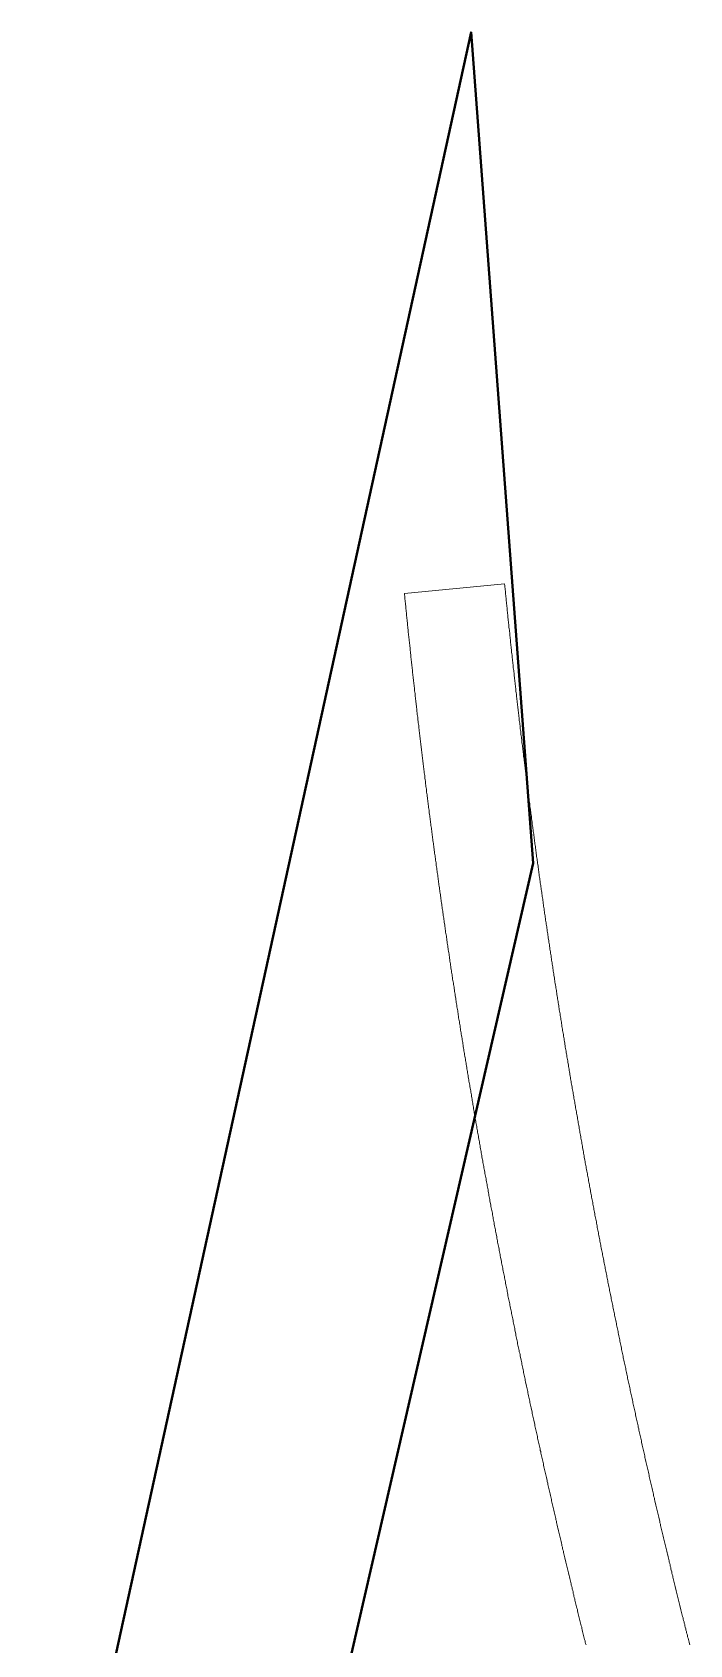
# Model space of a CAD drawing. Extents: x 174934 to 192674, y 648863 to 672607.
# Drawn here: x 179808.9 to 179856, y 661971.7 to 662087.1 of the extents above; entities that cross this region are included whole.
import ezdxf

# ---------------------------------------------------------------- set-up
doc = ezdxf.new("R2010")
doc.units = 0
doc.layers.add('pgesher', color=7, linetype='Continuous', lineweight=0)

msp = doc.modelspace()

# ---------------------------------------------------------------- linework, layer by layer
at = {"layer": 'pgesher', "color": 7, "linetype": 'Continuous', "lineweight": 40, "flags": 128}
msp.add_lwpolyline([(179808.95, 661943.72), (179840.34, 662087.1), (179844.79, 662027.65), (179819.74, 661918.73), (179808.95, 661943.72)], close=True, dxfattribs=at)
at = {"layer": 'pgesher', "flags": 128}
msp.add_lwpolyline([(179855.98, 661971.73), (179855.96, 661971.82), (179855.93, 661971.92), (179855.91, 661972.02), (179855.88, 661972.12), (179855.86, 661972.21), (179855.83, 661972.31), (179855.81, 661972.41), (179855.79, 661972.5), (179855.76, 661972.6), (179855.74, 661972.7), (179855.71, 661972.79), (179855.69, 661972.89), (179855.66, 661972.99), (179855.64, 661973.09), (179855.62, 661973.18), (179855.59, 661973.28), (179855.57, 661973.38), (179855.54, 661973.47), (179855.52, 661973.57), (179855.5, 661973.67), (179855.47, 661973.76), (179855.45, 661973.86), (179855.42, 661973.96), (179855.4, 661974.06), (179855.37, 661974.15), (179855.35, 661974.25), (179855.33, 661974.35), (179855.3, 661974.44), (179855.28, 661974.54), (179855.25, 661974.64), (179855.23, 661974.74), (179855.21, 661974.83), (179855.18, 661974.93), (179855.16, 661975.03), (179855.14, 661975.12), (179855.11, 661975.22), (179855.09, 661975.32), (179855.06, 661975.42), (179855.04, 661975.51), (179855.02, 661975.61), (179854.99, 661975.71), (179854.97, 661975.8), (179854.95, 661975.9), (179854.92, 661976), (179854.9, 661976.1), (179854.87, 661976.19), (179854.85, 661976.29), (179854.83, 661976.39), (179854.8, 661976.48), (179854.78, 661976.58), (179854.76, 661976.68), (179854.73, 661976.78), (179854.71, 661976.87), (179854.69, 661976.97), (179854.66, 661977.07), (179854.64, 661977.16), (179854.62, 661977.26), (179854.59, 661977.36), (179854.57, 661977.46), (179854.55, 661977.55), (179854.52, 661977.65), (179854.5, 661977.75), (179854.48, 661977.84), (179854.45, 661977.94), (179854.43, 661978.04), (179854.41, 661978.14), (179854.38, 661978.23), (179854.36, 661978.33), (179854.34, 661978.43), (179854.31, 661978.53), (179854.29, 661978.62), (179854.27, 661978.72), (179854.24, 661978.82), (179854.22, 661978.91), (179854.2, 661979.01), (179854.17, 661979.11), (179854.15, 661979.21), (179854.13, 661979.3), (179854.11, 661979.4), (179854.08, 661979.5), (179854.06, 661979.6), (179854.04, 661979.69), (179854.01, 661979.79), (179853.99, 661979.89), (179853.97, 661979.99), (179853.94, 661980.08), (179853.92, 661980.18), (179853.9, 661980.28), (179853.88, 661980.37), (179853.85, 661980.47), (179853.83, 661980.57), (179853.81, 661980.67), (179853.79, 661980.76), (179853.76, 661980.86), (179853.74, 661980.96), (179853.72, 661981.06), (179853.69, 661981.15), (179853.67, 661981.25), (179853.65, 661981.35), (179853.63, 661981.45), (179853.6, 661981.54), (179853.58, 661981.64), (179853.56, 661981.74), (179853.54, 661981.84), (179853.51, 661981.93), (179853.49, 661982.03), (179853.47, 661982.13), (179853.45, 661982.23), (179853.42, 661982.32), (179853.4, 661982.42), (179853.38, 661982.52), (179853.36, 661982.62), (179853.33, 661982.71), (179853.31, 661982.81), (179853.29, 661982.91), (179853.27, 661983.01), (179853.24, 661983.1), (179853.22, 661983.2), (179853.2, 661983.3), (179853.18, 661983.4), (179853.16, 661983.49), (179853.13, 661983.59), (179853.11, 661983.69), (179853.09, 661983.79), (179853.07, 661983.88), (179853.05, 661983.98), (179853.02, 661984.08), (179853, 661984.18), (179852.98, 661984.27), (179852.96, 661984.37), (179852.93, 661984.47), (179852.91, 661984.57), (179852.89, 661984.66), (179852.87, 661984.76), (179852.85, 661984.86), (179852.82, 661984.96), (179852.8, 661985.05), (179852.78, 661985.15), (179852.76, 661985.25), (179852.74, 661985.35), (179852.72, 661985.44), (179852.69, 661985.54), (179852.67, 661985.64), (179852.65, 661985.74), (179852.63, 661985.83), (179852.61, 661985.93), (179852.58, 661986.03), (179852.56, 661986.13), (179852.54, 661986.22), (179852.52, 661986.32), (179852.5, 661986.42), (179852.48, 661986.52), (179852.45, 661986.61), (179852.43, 661986.71), (179852.41, 661986.81), (179852.39, 661986.91), (179852.37, 661987.01), (179852.35, 661987.1), (179852.33, 661987.2), (179852.3, 661987.3), (179852.28, 661987.4), (179852.26, 661987.49), (179852.24, 661987.59), (179852.22, 661987.69), (179852.2, 661987.79), (179852.18, 661987.88), (179852.15, 661987.98), (179852.13, 661988.08), (179852.11, 661988.18), (179852.09, 661988.28), (179852.07, 661988.37), (179852.05, 661988.47), (179852.03, 661988.57), (179852.01, 661988.67), (179851.98, 661988.76), (179851.96, 661988.86), (179851.94, 661988.96), (179851.92, 661989.06), (179851.9, 661989.15), (179851.88, 661989.25), (179851.86, 661989.35), (179851.84, 661989.45), (179851.82, 661989.55), (179851.79, 661989.64), (179851.77, 661989.74), (179851.75, 661989.84), (179851.73, 661989.94), (179851.71, 661990.03), (179851.69, 661990.13), (179851.67, 661990.23), (179851.65, 661990.33), (179851.63, 661990.43), (179851.61, 661990.52), (179851.58, 661990.62), (179851.56, 661990.72), (179851.54, 661990.82), (179851.52, 661990.91), (179851.5, 661991.01), (179851.48, 661991.11), (179851.46, 661991.21), (179851.44, 661991.31), (179851.42, 661991.4), (179851.4, 661991.5), (179851.38, 661991.6), (179851.36, 661991.7), (179851.34, 661991.8), (179851.32, 661991.89), (179851.3, 661991.99), (179851.27, 661992.09), (179851.25, 661992.19), (179851.23, 661992.28), (179851.21, 661992.38), (179851.19, 661992.48), (179851.17, 661992.58), (179851.15, 661992.68), (179851.13, 661992.77), (179851.11, 661992.87), (179851.09, 661992.97), (179851.07, 661993.07), (179851.05, 661993.17), (179851.03, 661993.26), (179851.01, 661993.36), (179850.99, 661993.46), (179850.97, 661993.56), (179850.95, 661993.66), (179850.93, 661993.75), (179850.91, 661993.85), (179850.89, 661993.95), (179850.87, 661994.05), (179850.85, 661994.15), (179850.83, 661994.24), (179850.81, 661994.34), (179850.79, 661994.44), (179850.77, 661994.54), (179850.75, 661994.63), (179850.73, 661994.73), (179850.71, 661994.83), (179850.69, 661994.93), (179850.67, 661995.03), (179850.65, 661995.12), (179850.63, 661995.22), (179850.61, 661995.32), (179850.59, 661995.42), (179850.57, 661995.52), (179850.55, 661995.61), (179850.53, 661995.71), (179850.51, 661995.81), (179850.49, 661995.91), (179850.47, 661996.01), (179850.45, 661996.1), (179850.43, 661996.2), (179850.41, 661996.3), (179850.39, 661996.4), (179850.37, 661996.5), (179850.35, 661996.6), (179850.33, 661996.69), (179850.31, 661996.79), (179850.29, 661996.89), (179850.27, 661996.99), (179850.25, 661997.09), (179850.23, 661997.18), (179850.21, 661997.28), (179850.19, 661997.38), (179850.17, 661997.48), (179850.15, 661997.58), (179850.13, 661997.67), (179850.11, 661997.77), (179850.1, 661997.87), (179850.08, 661997.97), (179850.06, 661998.07), (179850.04, 661998.16), (179850.02, 661998.26), (179850, 661998.36), (179849.98, 661998.46), (179849.96, 661998.56), (179849.94, 661998.65), (179849.92, 661998.75), (179849.9, 661998.85), (179849.88, 661998.95), (179849.86, 661999.05), (179849.84, 661999.15), (179849.83, 661999.24), (179849.81, 661999.34), (179849.79, 661999.44), (179849.77, 661999.54), (179849.75, 661999.64), (179849.73, 661999.73), (179849.71, 661999.83), (179849.69, 661999.93), (179849.67, 662000.03), (179849.65, 662000.13), (179849.63, 662000.23), (179849.62, 662000.32), (179849.6, 662000.42), (179849.58, 662000.52), (179849.56, 662000.62), (179849.54, 662000.72), (179849.52, 662000.81), (179849.5, 662000.91), (179849.48, 662001.01), (179849.46, 662001.11), (179849.45, 662001.21), (179849.43, 662001.31), (179849.41, 662001.4), (179849.39, 662001.5), (179849.37, 662001.6), (179849.35, 662001.7), (179849.33, 662001.8), (179849.32, 662001.9), (179849.3, 662001.99), (179849.28, 662002.09), (179849.26, 662002.19), (179849.24, 662002.29), (179849.22, 662002.39), (179849.2, 662002.48), (179849.19, 662002.58), (179849.17, 662002.68), (179849.15, 662002.78), (179849.13, 662002.88), (179849.11, 662002.98), (179849.09, 662003.07), (179849.07, 662003.17), (179849.06, 662003.27), (179849.04, 662003.37), (179849.02, 662003.47), (179849, 662003.57), (179848.98, 662003.66), (179848.96, 662003.76), (179848.95, 662003.86), (179848.93, 662003.96), (179848.91, 662004.06), (179848.89, 662004.16), (179848.87, 662004.25), (179848.85, 662004.35), (179848.84, 662004.45), (179848.82, 662004.55), (179848.8, 662004.65), (179848.78, 662004.75), (179848.76, 662004.84), (179848.75, 662004.94), (179848.73, 662005.04), (179848.71, 662005.14), (179848.69, 662005.24), (179848.67, 662005.34), (179848.66, 662005.43), (179848.64, 662005.53), (179848.62, 662005.63), (179848.6, 662005.73), (179848.58, 662005.83), (179848.57, 662005.93), (179848.55, 662006.02), (179848.53, 662006.12), (179848.51, 662006.22), (179848.5, 662006.32), (179848.48, 662006.42), (179848.46, 662006.52), (179848.44, 662006.61), (179848.42, 662006.71), (179848.41, 662006.81), (179848.39, 662006.91), (179848.37, 662007.01), (179848.35, 662007.11), (179848.34, 662007.21), (179848.32, 662007.3), (179848.3, 662007.4), (179848.28, 662007.5), (179848.27, 662007.6), (179848.25, 662007.7), (179848.23, 662007.8), (179848.21, 662007.89), (179848.2, 662007.99), (179848.18, 662008.09), (179848.16, 662008.19), (179848.14, 662008.29), (179848.13, 662008.39), (179848.11, 662008.49), (179848.09, 662008.58), (179848.07, 662008.68), (179848.06, 662008.78), (179848.04, 662008.88), (179848.02, 662008.98), (179848, 662009.08), (179847.99, 662009.17), (179847.97, 662009.27), (179847.95, 662009.37), (179847.94, 662009.47), (179847.92, 662009.57), (179847.9, 662009.67), (179847.88, 662009.77), (179847.87, 662009.86), (179847.85, 662009.96), (179847.83, 662010.06), (179847.82, 662010.16), (179847.8, 662010.26), (179847.78, 662010.36), (179847.76, 662010.46), (179847.75, 662010.55), (179847.73, 662010.65), (179847.71, 662010.75), (179847.7, 662010.85), (179847.68, 662010.95), (179847.66, 662011.05), (179847.65, 662011.15), (179847.63, 662011.24), (179847.61, 662011.34), (179847.6, 662011.44), (179847.58, 662011.54), (179847.56, 662011.64), (179847.55, 662011.74), (179847.53, 662011.84), (179847.51, 662011.93), (179847.5, 662012.03), (179847.48, 662012.13), (179847.46, 662012.23), (179847.45, 662012.33), (179847.43, 662012.43), (179847.41, 662012.53), (179847.4, 662012.62), (179847.38, 662012.72), (179847.36, 662012.82), (179847.35, 662012.92), (179847.33, 662013.02), (179847.31, 662013.12), (179847.3, 662013.22), (179847.28, 662013.31), (179847.26, 662013.41), (179847.25, 662013.51), (179847.23, 662013.61), (179847.21, 662013.71), (179847.2, 662013.81), (179847.18, 662013.91), (179847.17, 662014.01), (179847.15, 662014.1), (179847.13, 662014.2), (179847.12, 662014.3), (179847.1, 662014.4), (179847.08, 662014.5), (179847.07, 662014.6), (179847.05, 662014.7), (179847.04, 662014.79), (179847.02, 662014.89), (179847, 662014.99), (179846.99, 662015.09), (179846.97, 662015.19), (179846.96, 662015.29), (179846.94, 662015.39), (179846.92, 662015.49), (179846.91, 662015.58), (179846.89, 662015.68), (179846.88, 662015.78), (179846.86, 662015.88), (179846.84, 662015.98), (179846.83, 662016.08), (179846.81, 662016.18), (179846.8, 662016.28), (179846.78, 662016.37), (179846.76, 662016.47), (179846.75, 662016.57), (179846.73, 662016.67), (179846.72, 662016.77), (179846.7, 662016.87), (179846.69, 662016.97), (179846.67, 662017.07), (179846.65, 662017.16), (179846.64, 662017.26), (179846.62, 662017.36), (179846.61, 662017.46), (179846.59, 662017.56), (179846.58, 662017.66), (179846.56, 662017.76), (179846.54, 662017.86), (179846.53, 662017.95), (179846.51, 662018.05), (179846.5, 662018.15), (179846.48, 662018.25), (179846.47, 662018.35), (179846.45, 662018.45), (179846.44, 662018.55), (179846.42, 662018.65), (179846.41, 662018.74), (179846.39, 662018.84), (179846.37, 662018.94), (179846.36, 662019.04), (179846.34, 662019.14), (179846.33, 662019.24), (179846.31, 662019.34), (179846.3, 662019.44), (179846.28, 662019.54), (179846.27, 662019.63), (179846.25, 662019.73), (179846.24, 662019.83), (179846.22, 662019.93), (179846.21, 662020.03), (179846.19, 662020.13), (179846.18, 662020.23), (179846.16, 662020.33), (179846.15, 662020.43), (179846.13, 662020.52), (179846.12, 662020.62), (179846.1, 662020.72), (179846.09, 662020.82), (179846.07, 662020.92), (179846.06, 662021.02), (179846.04, 662021.12), (179846.03, 662021.22), (179846.01, 662021.31), (179846, 662021.41), (179845.98, 662021.51), (179845.97, 662021.61), (179845.95, 662021.71), (179845.94, 662021.81), (179845.92, 662021.91), (179845.91, 662022.01), (179845.89, 662022.11), (179845.88, 662022.21), (179845.86, 662022.3), (179845.85, 662022.4), (179845.83, 662022.5), (179845.82, 662022.6), (179845.81, 662022.7), (179845.79, 662022.8), (179845.78, 662022.9), (179845.76, 662023), (179845.75, 662023.1), (179845.73, 662023.19), (179845.72, 662023.29), (179845.7, 662023.39), (179845.69, 662023.49), (179845.67, 662023.59), (179845.66, 662023.69), (179845.65, 662023.79), (179845.63, 662023.89), (179845.62, 662023.99), (179845.6, 662024.08), (179845.59, 662024.18), (179845.57, 662024.28), (179845.56, 662024.38), (179845.55, 662024.48), (179845.53, 662024.58), (179845.52, 662024.68), (179845.5, 662024.78), (179845.49, 662024.88), (179845.47, 662024.98), (179845.46, 662025.07), (179845.45, 662025.17), (179845.43, 662025.27), (179845.42, 662025.37), (179845.4, 662025.47), (179845.39, 662025.57), (179845.38, 662025.67), (179845.36, 662025.77), (179845.35, 662025.87), (179845.33, 662025.97), (179845.32, 662026.06), (179845.31, 662026.16), (179845.29, 662026.26), (179845.28, 662026.36), (179845.26, 662026.46), (179845.25, 662026.56), (179845.24, 662026.66), (179845.22, 662026.76), (179845.21, 662026.86), (179845.19, 662026.96), (179845.18, 662027.06), (179845.17, 662027.15), (179845.15, 662027.25), (179845.14, 662027.35), (179845.13, 662027.45), (179845.11, 662027.55), (179845.1, 662027.65), (179845.08, 662027.75), (179845.07, 662027.85), (179845.06, 662027.95), (179845.04, 662028.05), (179845.03, 662028.14), (179845.02, 662028.24), (179845, 662028.34), (179844.99, 662028.44), (179844.98, 662028.54), (179844.96, 662028.64), (179844.95, 662028.74), (179844.94, 662028.84), (179844.92, 662028.94), (179844.91, 662029.04), (179844.9, 662029.14), (179844.88, 662029.23), (179844.87, 662029.33), (179844.86, 662029.43), (179844.84, 662029.53), (179844.83, 662029.63), (179844.82, 662029.73), (179844.8, 662029.83), (179844.79, 662029.93), (179844.78, 662030.03), (179844.76, 662030.13), (179844.75, 662030.23), (179844.74, 662030.33), (179844.72, 662030.42), (179844.71, 662030.52), (179844.7, 662030.62), (179844.68, 662030.72), (179844.67, 662030.82), (179844.66, 662030.92), (179844.65, 662031.02), (179844.63, 662031.12), (179844.62, 662031.22), (179844.61, 662031.32), (179844.59, 662031.42), (179844.58, 662031.51), (179844.57, 662031.61), (179844.55, 662031.71), (179844.54, 662031.81), (179844.53, 662031.91), (179844.52, 662032.01), (179844.5, 662032.11), (179844.49, 662032.21), (179844.48, 662032.31), (179844.47, 662032.41), (179844.45, 662032.51), (179844.44, 662032.61), (179844.43, 662032.7), (179844.41, 662032.8), (179844.4, 662032.9), (179844.39, 662033), (179844.38, 662033.1), (179844.36, 662033.2), (179844.35, 662033.3), (179844.34, 662033.4), (179844.33, 662033.5), (179844.31, 662033.6), (179844.3, 662033.7), (179844.29, 662033.8), (179844.28, 662033.9), (179844.26, 662033.99), (179844.25, 662034.09), (179844.24, 662034.19), (179844.23, 662034.29), (179844.21, 662034.39), (179844.2, 662034.49), (179844.19, 662034.59), (179844.18, 662034.69), (179844.16, 662034.79), (179844.15, 662034.89), (179844.14, 662034.99), (179844.13, 662035.09), (179844.12, 662035.19), (179844.1, 662035.28), (179844.09, 662035.38), (179844.08, 662035.48), (179844.07, 662035.58), (179844.06, 662035.68), (179844.04, 662035.78), (179844.03, 662035.88), (179844.02, 662035.98), (179844.01, 662036.08), (179843.99, 662036.18), (179843.98, 662036.28), (179843.97, 662036.38), (179843.96, 662036.48), (179843.95, 662036.58), (179843.94, 662036.67), (179843.92, 662036.77), (179843.91, 662036.87), (179843.9, 662036.97), (179843.89, 662037.07), (179843.88, 662037.17), (179843.86, 662037.27), (179843.85, 662037.37), (179843.84, 662037.47), (179843.83, 662037.57), (179843.82, 662037.67), (179843.81, 662037.77), (179843.79, 662037.87), (179843.78, 662037.97), (179843.77, 662038.06), (179843.76, 662038.16), (179843.75, 662038.26), (179843.74, 662038.36), (179843.72, 662038.46), (179843.71, 662038.56), (179843.7, 662038.66), (179843.69, 662038.76), (179843.68, 662038.86), (179843.67, 662038.96), (179843.65, 662039.06), (179843.64, 662039.16), (179843.63, 662039.26), (179843.62, 662039.36), (179843.61, 662039.46), (179843.6, 662039.55), (179843.59, 662039.65), (179843.58, 662039.75), (179843.56, 662039.85), (179843.55, 662039.95), (179843.54, 662040.05), (179843.53, 662040.15), (179843.52, 662040.25), (179843.51, 662040.35), (179843.5, 662040.45), (179843.49, 662040.55), (179843.47, 662040.65), (179843.46, 662040.75), (179843.45, 662040.85), (179843.44, 662040.95), (179843.43, 662041.05), (179843.42, 662041.14), (179843.41, 662041.24), (179843.4, 662041.34), (179843.39, 662041.44), (179843.37, 662041.54), (179843.36, 662041.64), (179843.35, 662041.74), (179843.34, 662041.84), (179843.33, 662041.94), (179843.32, 662042.04), (179843.31, 662042.14), (179843.3, 662042.24), (179843.29, 662042.34), (179843.28, 662042.44), (179843.27, 662042.54), (179843.26, 662042.64), (179843.24, 662042.74), (179843.23, 662042.83), (179843.22, 662042.93), (179843.21, 662043.03), (179843.2, 662043.13), (179843.19, 662043.23), (179843.18, 662043.33), (179843.17, 662043.43), (179843.16, 662043.53), (179843.15, 662043.63), (179843.14, 662043.73), (179843.13, 662043.83), (179843.12, 662043.93), (179843.11, 662044.03), (179843.1, 662044.13), (179843.09, 662044.23), (179843.08, 662044.33), (179843.06, 662044.43), (179843.05, 662044.53), (179843.04, 662044.62), (179843.03, 662044.72), (179843.02, 662044.82), (179843.01, 662044.92), (179843, 662045.02), (179842.99, 662045.12), (179842.98, 662045.22), (179842.97, 662045.32), (179842.96, 662045.42), (179842.95, 662045.52), (179842.94, 662045.62), (179842.93, 662045.72), (179842.92, 662045.82), (179842.91, 662045.92), (179842.9, 662046.02), (179842.89, 662046.12), (179842.88, 662046.22), (179842.87, 662046.32), (179842.86, 662046.42), (179842.85, 662046.51), (179842.84, 662046.61), (179842.83, 662046.71), (179842.82, 662046.81), (179842.81, 662046.91), (179842.8, 662047.01), (179842.79, 662047.11), (179842.78, 662047.21), (179842.77, 662047.31), (179842.76, 662047.41), (179842.75, 662047.51), (179842.74, 662047.61), (179842.74, 662047.65), (179835.57, 662046.95), (179835.58, 662046.85), (179835.59, 662046.75), (179835.6, 662046.65), (179835.61, 662046.55), (179835.62, 662046.45), (179835.63, 662046.35), (179835.64, 662046.25), (179835.65, 662046.15), (179835.66, 662046.05), (179835.67, 662045.96), (179835.68, 662045.86), (179835.69, 662045.76), (179835.7, 662045.66), (179835.71, 662045.56), (179835.72, 662045.46), (179835.73, 662045.36), (179835.74, 662045.26), (179835.75, 662045.16), (179835.76, 662045.06), (179835.77, 662044.96), (179835.78, 662044.86), (179835.79, 662044.76), (179835.8, 662044.66), (179835.81, 662044.56), (179835.82, 662044.46), (179835.83, 662044.36), (179835.84, 662044.26), (179835.85, 662044.16), (179835.86, 662044.07), (179835.87, 662043.97), (179835.88, 662043.87), (179835.89, 662043.77), (179835.9, 662043.67), (179835.92, 662043.57), (179835.93, 662043.47), (179835.94, 662043.37), (179835.95, 662043.27), (179835.96, 662043.17), (179835.97, 662043.07), (179835.98, 662042.97), (179835.99, 662042.87), (179836, 662042.77), (179836.01, 662042.67), (179836.02, 662042.57), (179836.03, 662042.47), (179836.04, 662042.37), (179836.05, 662042.28), (179836.06, 662042.18), (179836.07, 662042.08), (179836.08, 662041.98), (179836.1, 662041.88), (179836.11, 662041.78), (179836.12, 662041.68), (179836.13, 662041.58), (179836.14, 662041.48), (179836.15, 662041.38), (179836.16, 662041.28), (179836.17, 662041.18), (179836.18, 662041.08), (179836.19, 662040.98), (179836.2, 662040.88), (179836.21, 662040.78), (179836.23, 662040.68), (179836.24, 662040.59), (179836.25, 662040.49), (179836.26, 662040.39), (179836.27, 662040.29), (179836.28, 662040.19), (179836.29, 662040.09), (179836.3, 662039.99), (179836.31, 662039.89), (179836.33, 662039.79), (179836.34, 662039.69), (179836.35, 662039.59), (179836.36, 662039.49), (179836.37, 662039.39), (179836.38, 662039.29), (179836.39, 662039.19), (179836.4, 662039.09), (179836.41, 662039), (179836.43, 662038.9), (179836.44, 662038.8), (179836.45, 662038.7), (179836.46, 662038.6), (179836.47, 662038.5), (179836.48, 662038.4), (179836.49, 662038.3), (179836.51, 662038.2), (179836.52, 662038.1), (179836.53, 662038), (179836.54, 662037.9), (179836.55, 662037.8), (179836.56, 662037.7), (179836.58, 662037.6), (179836.59, 662037.5), (179836.6, 662037.41), (179836.61, 662037.31), (179836.62, 662037.21), (179836.63, 662037.11), (179836.64, 662037.01), (179836.66, 662036.91), (179836.67, 662036.81), (179836.68, 662036.71), (179836.69, 662036.61), (179836.7, 662036.51), (179836.72, 662036.41), (179836.73, 662036.31), (179836.74, 662036.21), (179836.75, 662036.11), (179836.76, 662036.02), (179836.77, 662035.92), (179836.79, 662035.82), (179836.8, 662035.72), (179836.81, 662035.62), (179836.82, 662035.52), (179836.83, 662035.42), (179836.85, 662035.32), (179836.86, 662035.22), (179836.87, 662035.12), (179836.88, 662035.02), (179836.89, 662034.92), (179836.91, 662034.82), (179836.92, 662034.72), (179836.93, 662034.63), (179836.94, 662034.53), (179836.96, 662034.43), (179836.97, 662034.33), (179836.98, 662034.23), (179836.99, 662034.13), (179837, 662034.03), (179837.02, 662033.93), (179837.03, 662033.83), (179837.04, 662033.73), (179837.05, 662033.63), (179837.07, 662033.53), (179837.08, 662033.43), (179837.09, 662033.34), (179837.1, 662033.24), (179837.11, 662033.14), (179837.13, 662033.04), (179837.14, 662032.94), (179837.15, 662032.84), (179837.16, 662032.74), (179837.18, 662032.64), (179837.19, 662032.54), (179837.2, 662032.44), (179837.21, 662032.34), (179837.23, 662032.24), (179837.24, 662032.14), (179837.25, 662032.05), (179837.27, 662031.95), (179837.28, 662031.85), (179837.29, 662031.75), (179837.3, 662031.65), (179837.32, 662031.55), (179837.33, 662031.45), (179837.34, 662031.35), (179837.35, 662031.25), (179837.37, 662031.15), (179837.38, 662031.05), (179837.39, 662030.95), (179837.41, 662030.86), (179837.42, 662030.76), (179837.43, 662030.66), (179837.44, 662030.56), (179837.46, 662030.46), (179837.47, 662030.36), (179837.48, 662030.26), (179837.5, 662030.16), (179837.51, 662030.06), (179837.52, 662029.96), (179837.54, 662029.86), (179837.55, 662029.76), (179837.56, 662029.67), (179837.57, 662029.57), (179837.59, 662029.47), (179837.6, 662029.37), (179837.61, 662029.27), (179837.63, 662029.17), (179837.64, 662029.07), (179837.65, 662028.97), (179837.67, 662028.87), (179837.68, 662028.77), (179837.69, 662028.67), (179837.71, 662028.57), (179837.72, 662028.48), (179837.73, 662028.38), (179837.75, 662028.28), (179837.76, 662028.18), (179837.77, 662028.08), (179837.79, 662027.98), (179837.8, 662027.88), (179837.81, 662027.78), (179837.83, 662027.68), (179837.84, 662027.58), (179837.85, 662027.48), (179837.87, 662027.39), (179837.88, 662027.29), (179837.89, 662027.19), (179837.91, 662027.09), (179837.92, 662026.99), (179837.94, 662026.89), (179837.95, 662026.79), (179837.96, 662026.69), (179837.98, 662026.59), (179837.99, 662026.49), (179838, 662026.4), (179838.02, 662026.3), (179838.03, 662026.2), (179838.04, 662026.1), (179838.06, 662026), (179838.07, 662025.9), (179838.09, 662025.8), (179838.1, 662025.7), (179838.11, 662025.6), (179838.13, 662025.5), (179838.14, 662025.4), (179838.16, 662025.31), (179838.17, 662025.21), (179838.18, 662025.11), (179838.2, 662025.01), (179838.21, 662024.91), (179838.23, 662024.81), (179838.24, 662024.71), (179838.25, 662024.61), (179838.27, 662024.51), (179838.28, 662024.41), (179838.3, 662024.32), (179838.31, 662024.22), (179838.32, 662024.12), (179838.34, 662024.02), (179838.35, 662023.92), (179838.37, 662023.82), (179838.38, 662023.72), (179838.39, 662023.62), (179838.41, 662023.52), (179838.42, 662023.42), (179838.44, 662023.33), (179838.45, 662023.23), (179838.47, 662023.13), (179838.48, 662023.03), (179838.49, 662022.93), (179838.51, 662022.83), (179838.52, 662022.73), (179838.54, 662022.63), (179838.55, 662022.53), (179838.57, 662022.43), (179838.58, 662022.34), (179838.6, 662022.24), (179838.61, 662022.14), (179838.62, 662022.04), (179838.64, 662021.94), (179838.65, 662021.84), (179838.67, 662021.74), (179838.68, 662021.64), (179838.7, 662021.54), (179838.71, 662021.45), (179838.73, 662021.35), (179838.74, 662021.25), (179838.76, 662021.15), (179838.77, 662021.05), (179838.79, 662020.95), (179838.8, 662020.85), (179838.82, 662020.75), (179838.83, 662020.65), (179838.85, 662020.56), (179838.86, 662020.46), (179838.87, 662020.36), (179838.89, 662020.26), (179838.9, 662020.16), (179838.92, 662020.06), (179838.93, 662019.96), (179838.95, 662019.86), (179838.96, 662019.76), (179838.98, 662019.67), (179838.99, 662019.57), (179839.01, 662019.47), (179839.02, 662019.37), (179839.04, 662019.27), (179839.05, 662019.17), (179839.07, 662019.07), (179839.08, 662018.97), (179839.1, 662018.87), (179839.12, 662018.78), (179839.13, 662018.68), (179839.15, 662018.58), (179839.16, 662018.48), (179839.18, 662018.38), (179839.19, 662018.28), (179839.21, 662018.18), (179839.22, 662018.08), (179839.24, 662017.99), (179839.25, 662017.89), (179839.27, 662017.79), (179839.28, 662017.69), (179839.3, 662017.59), (179839.31, 662017.49), (179839.33, 662017.39), (179839.34, 662017.29), (179839.36, 662017.19), (179839.38, 662017.1), (179839.39, 662017), (179839.41, 662016.9), (179839.42, 662016.8), (179839.44, 662016.7), (179839.45, 662016.6), (179839.47, 662016.5), (179839.48, 662016.4), (179839.5, 662016.31), (179839.52, 662016.21), (179839.53, 662016.11), (179839.55, 662016.01), (179839.56, 662015.91), (179839.58, 662015.81), (179839.59, 662015.71), (179839.61, 662015.61), (179839.63, 662015.52), (179839.64, 662015.42), (179839.66, 662015.32), (179839.67, 662015.22), (179839.69, 662015.12), (179839.71, 662015.02), (179839.72, 662014.92), (179839.74, 662014.82), (179839.75, 662014.73), (179839.77, 662014.63), (179839.78, 662014.53), (179839.8, 662014.43), (179839.82, 662014.33), (179839.83, 662014.23), (179839.85, 662014.13), (179839.86, 662014.03), (179839.88, 662013.94), (179839.9, 662013.84), (179839.91, 662013.74), (179839.93, 662013.64), (179839.95, 662013.54), (179839.96, 662013.44), (179839.98, 662013.34), (179839.99, 662013.25), (179840.01, 662013.15), (179840.03, 662013.05), (179840.04, 662012.95), (179840.06, 662012.85), (179840.08, 662012.75), (179840.09, 662012.65), (179840.11, 662012.55), (179840.12, 662012.46), (179840.14, 662012.36), (179840.16, 662012.26), (179840.17, 662012.16), (179840.19, 662012.06), (179840.21, 662011.96), (179840.22, 662011.86), (179840.24, 662011.77), (179840.26, 662011.67), (179840.27, 662011.57), (179840.29, 662011.47), (179840.31, 662011.37), (179840.32, 662011.27), (179840.34, 662011.17), (179840.36, 662011.08), (179840.37, 662010.98), (179840.39, 662010.88), (179840.41, 662010.78), (179840.42, 662010.68), (179840.44, 662010.58), (179840.46, 662010.48), (179840.47, 662010.38), (179840.49, 662010.29), (179840.51, 662010.19), (179840.52, 662010.09), (179840.54, 662009.99), (179840.56, 662009.89), (179840.57, 662009.79), (179840.59, 662009.69), (179840.61, 662009.6), (179840.62, 662009.5), (179840.64, 662009.4), (179840.66, 662009.3), (179840.67, 662009.2), (179840.69, 662009.1), (179840.71, 662009.01), (179840.73, 662008.91), (179840.74, 662008.81), (179840.76, 662008.71), (179840.78, 662008.61), (179840.79, 662008.51), (179840.81, 662008.41), (179840.83, 662008.32), (179840.85, 662008.22), (179840.86, 662008.12), (179840.88, 662008.02), (179840.9, 662007.92), (179840.91, 662007.82), (179840.93, 662007.72), (179840.95, 662007.63), (179840.97, 662007.53), (179840.98, 662007.43), (179841, 662007.33), (179841.02, 662007.23), (179841.04, 662007.13), (179841.05, 662007.03), (179841.07, 662006.94), (179841.09, 662006.84), (179841.11, 662006.74), (179841.12, 662006.64), (179841.14, 662006.54), (179841.16, 662006.44), (179841.18, 662006.35), (179841.19, 662006.25), (179841.21, 662006.15), (179841.23, 662006.05), (179841.25, 662005.95), (179841.26, 662005.85), (179841.28, 662005.76), (179841.3, 662005.66), (179841.32, 662005.56), (179841.33, 662005.46), (179841.35, 662005.36), (179841.37, 662005.26), (179841.39, 662005.16), (179841.41, 662005.07), (179841.42, 662004.97), (179841.44, 662004.87), (179841.46, 662004.77), (179841.48, 662004.67), (179841.49, 662004.57), (179841.51, 662004.48), (179841.53, 662004.38), (179841.55, 662004.28), (179841.57, 662004.18), (179841.58, 662004.08), (179841.6, 662003.98), (179841.62, 662003.89), (179841.64, 662003.79), (179841.66, 662003.69), (179841.67, 662003.59), (179841.69, 662003.49), (179841.71, 662003.39), (179841.73, 662003.3), (179841.75, 662003.2), (179841.76, 662003.1), (179841.78, 662003), (179841.8, 662002.9), (179841.82, 662002.8), (179841.84, 662002.71), (179841.86, 662002.61), (179841.87, 662002.51), (179841.89, 662002.41), (179841.91, 662002.31), (179841.93, 662002.21), (179841.95, 662002.12), (179841.97, 662002.02), (179841.98, 662001.92), (179842, 662001.82), (179842.02, 662001.72), (179842.04, 662001.62), (179842.06, 662001.53), (179842.08, 662001.43), (179842.09, 662001.33), (179842.11, 662001.23), (179842.13, 662001.13), (179842.15, 662001.03), (179842.17, 662000.94), (179842.19, 662000.84), (179842.21, 662000.74), (179842.22, 662000.64), (179842.24, 662000.54), (179842.26, 662000.44), (179842.28, 662000.35), (179842.3, 662000.25), (179842.32, 662000.15), (179842.34, 662000.05), (179842.36, 661999.95), (179842.37, 661999.86), (179842.39, 661999.76), (179842.41, 661999.66), (179842.43, 661999.56), (179842.45, 661999.46), (179842.47, 661999.36), (179842.49, 661999.27), (179842.51, 661999.17), (179842.52, 661999.07), (179842.54, 661998.97), (179842.56, 661998.87), (179842.58, 661998.78), (179842.6, 661998.68), (179842.62, 661998.58), (179842.64, 661998.48), (179842.66, 661998.38), (179842.68, 661998.28), (179842.7, 661998.19), (179842.72, 661998.09), (179842.73, 661997.99), (179842.75, 661997.89), (179842.77, 661997.79), (179842.79, 661997.7), (179842.81, 661997.6), (179842.83, 661997.5), (179842.85, 661997.4), (179842.87, 661997.3), (179842.89, 661997.2), (179842.91, 661997.11), (179842.93, 661997.01), (179842.95, 661996.91), (179842.97, 661996.81), (179842.98, 661996.71), (179843, 661996.62), (179843.02, 661996.52), (179843.04, 661996.42), (179843.06, 661996.32), (179843.08, 661996.22), (179843.1, 661996.13), (179843.12, 661996.03), (179843.14, 661995.93), (179843.16, 661995.83), (179843.18, 661995.73), (179843.2, 661995.64), (179843.22, 661995.54), (179843.24, 661995.44), (179843.26, 661995.34), (179843.28, 661995.24), (179843.3, 661995.15), (179843.32, 661995.05), (179843.34, 661994.95), (179843.36, 661994.85), (179843.38, 661994.75), (179843.4, 661994.65), (179843.42, 661994.56), (179843.44, 661994.46), (179843.46, 661994.36), (179843.47, 661994.26), (179843.49, 661994.16), (179843.51, 661994.07), (179843.53, 661993.97), (179843.55, 661993.87), (179843.57, 661993.77), (179843.59, 661993.67), (179843.61, 661993.58), (179843.63, 661993.48), (179843.65, 661993.38), (179843.67, 661993.28), (179843.69, 661993.18), (179843.71, 661993.09), (179843.73, 661992.99), (179843.75, 661992.89), (179843.77, 661992.79), (179843.79, 661992.7), (179843.82, 661992.6), (179843.84, 661992.5), (179843.86, 661992.4), (179843.88, 661992.3), (179843.9, 661992.21), (179843.92, 661992.11), (179843.94, 661992.01), (179843.96, 661991.91), (179843.98, 661991.81), (179844, 661991.72), (179844.02, 661991.62), (179844.04, 661991.52), (179844.06, 661991.42), (179844.08, 661991.32), (179844.1, 661991.23), (179844.12, 661991.13), (179844.14, 661991.03), (179844.16, 661990.93), (179844.18, 661990.83), (179844.2, 661990.74), (179844.22, 661990.64), (179844.24, 661990.54), (179844.26, 661990.44), (179844.28, 661990.35), (179844.3, 661990.25), (179844.33, 661990.15), (179844.35, 661990.05), (179844.37, 661989.95), (179844.39, 661989.86), (179844.41, 661989.76), (179844.43, 661989.66), (179844.45, 661989.56), (179844.47, 661989.46), (179844.49, 661989.37), (179844.51, 661989.27), (179844.53, 661989.17), (179844.55, 661989.07), (179844.57, 661988.98), (179844.59, 661988.88), (179844.62, 661988.78), (179844.64, 661988.68), (179844.66, 661988.58), (179844.68, 661988.49), (179844.7, 661988.39), (179844.72, 661988.29), (179844.74, 661988.19), (179844.76, 661988.1), (179844.78, 661988), (179844.8, 661987.9), (179844.83, 661987.8), (179844.85, 661987.7), (179844.87, 661987.61), (179844.89, 661987.51), (179844.91, 661987.41), (179844.93, 661987.31), (179844.95, 661987.22), (179844.97, 661987.12), (179844.99, 661987.02), (179845.02, 661986.92), (179845.04, 661986.83), (179845.06, 661986.73), (179845.08, 661986.63), (179845.1, 661986.53), (179845.12, 661986.43), (179845.14, 661986.34), (179845.17, 661986.24), (179845.19, 661986.14), (179845.21, 661986.04), (179845.23, 661985.95), (179845.25, 661985.85), (179845.27, 661985.75), (179845.29, 661985.65), (179845.32, 661985.56), (179845.34, 661985.46), (179845.36, 661985.36), (179845.38, 661985.26), (179845.4, 661985.16), (179845.42, 661985.07), (179845.44, 661984.97), (179845.47, 661984.87), (179845.49, 661984.77), (179845.51, 661984.68), (179845.53, 661984.58), (179845.55, 661984.48), (179845.57, 661984.38), (179845.6, 661984.29), (179845.62, 661984.19), (179845.64, 661984.09), (179845.66, 661983.99), (179845.68, 661983.9), (179845.71, 661983.8), (179845.73, 661983.7), (179845.75, 661983.6), (179845.77, 661983.51), (179845.79, 661983.41), (179845.82, 661983.31), (179845.84, 661983.21), (179845.86, 661983.12), (179845.88, 661983.02), (179845.9, 661982.92), (179845.92, 661982.82), (179845.95, 661982.72), (179845.97, 661982.63), (179845.99, 661982.53), (179846.01, 661982.43), (179846.04, 661982.33), (179846.06, 661982.24), (179846.08, 661982.14), (179846.1, 661982.04), (179846.12, 661981.94), (179846.15, 661981.85), (179846.17, 661981.75), (179846.19, 661981.65), (179846.21, 661981.55), (179846.24, 661981.46), (179846.26, 661981.36), (179846.28, 661981.26), (179846.3, 661981.16), (179846.32, 661981.07), (179846.35, 661980.97), (179846.37, 661980.87), (179846.39, 661980.78), (179846.41, 661980.68), (179846.44, 661980.58), (179846.46, 661980.48), (179846.48, 661980.39), (179846.5, 661980.29), (179846.53, 661980.19), (179846.55, 661980.09), (179846.57, 661980), (179846.59, 661979.9), (179846.62, 661979.8), (179846.64, 661979.7), (179846.66, 661979.61), (179846.68, 661979.51), (179846.71, 661979.41), (179846.73, 661979.31), (179846.75, 661979.22), (179846.78, 661979.12), (179846.8, 661979.02), (179846.82, 661978.92), (179846.84, 661978.83), (179846.87, 661978.73), (179846.89, 661978.63), (179846.91, 661978.53), (179846.94, 661978.44), (179846.96, 661978.34), (179846.98, 661978.24), (179847, 661978.15), (179847.03, 661978.05), (179847.05, 661977.95), (179847.07, 661977.85), (179847.1, 661977.76), (179847.12, 661977.66), (179847.14, 661977.56), (179847.16, 661977.46), (179847.19, 661977.37), (179847.21, 661977.27), (179847.23, 661977.17), (179847.26, 661977.07), (179847.28, 661976.98), (179847.3, 661976.88), (179847.33, 661976.78), (179847.35, 661976.69), (179847.37, 661976.59), (179847.4, 661976.49), (179847.42, 661976.39), (179847.44, 661976.3), (179847.47, 661976.2), (179847.49, 661976.1), (179847.51, 661976.01), (179847.54, 661975.91), (179847.56, 661975.81), (179847.58, 661975.71), (179847.61, 661975.62), (179847.63, 661975.52), (179847.65, 661975.42), (179847.68, 661975.32), (179847.7, 661975.23), (179847.72, 661975.13), (179847.75, 661975.03), (179847.77, 661974.94), (179847.79, 661974.84), (179847.82, 661974.74), (179847.84, 661974.64), (179847.86, 661974.55), (179847.89, 661974.45), (179847.91, 661974.35), (179847.94, 661974.26), (179847.96, 661974.16), (179847.98, 661974.06), (179848.01, 661973.96), (179848.03, 661973.87), (179848.05, 661973.77), (179848.08, 661973.67), (179848.1, 661973.58), (179848.13, 661973.48), (179848.15, 661973.38), (179848.17, 661973.28), (179848.2, 661973.19), (179848.22, 661973.09), (179848.25, 661972.99), (179848.27, 661972.9), (179848.29, 661972.8), (179848.32, 661972.7), (179848.34, 661972.6), (179848.36, 661972.51), (179848.39, 661972.41), (179848.41, 661972.31), (179848.44, 661972.22), (179848.46, 661972.12), (179848.49, 661972.02), (179848.51, 661971.92), (179848.53, 661971.83), (179848.56, 661971.73)], dxfattribs=at)

doc.saveas('drawing.dxf')
